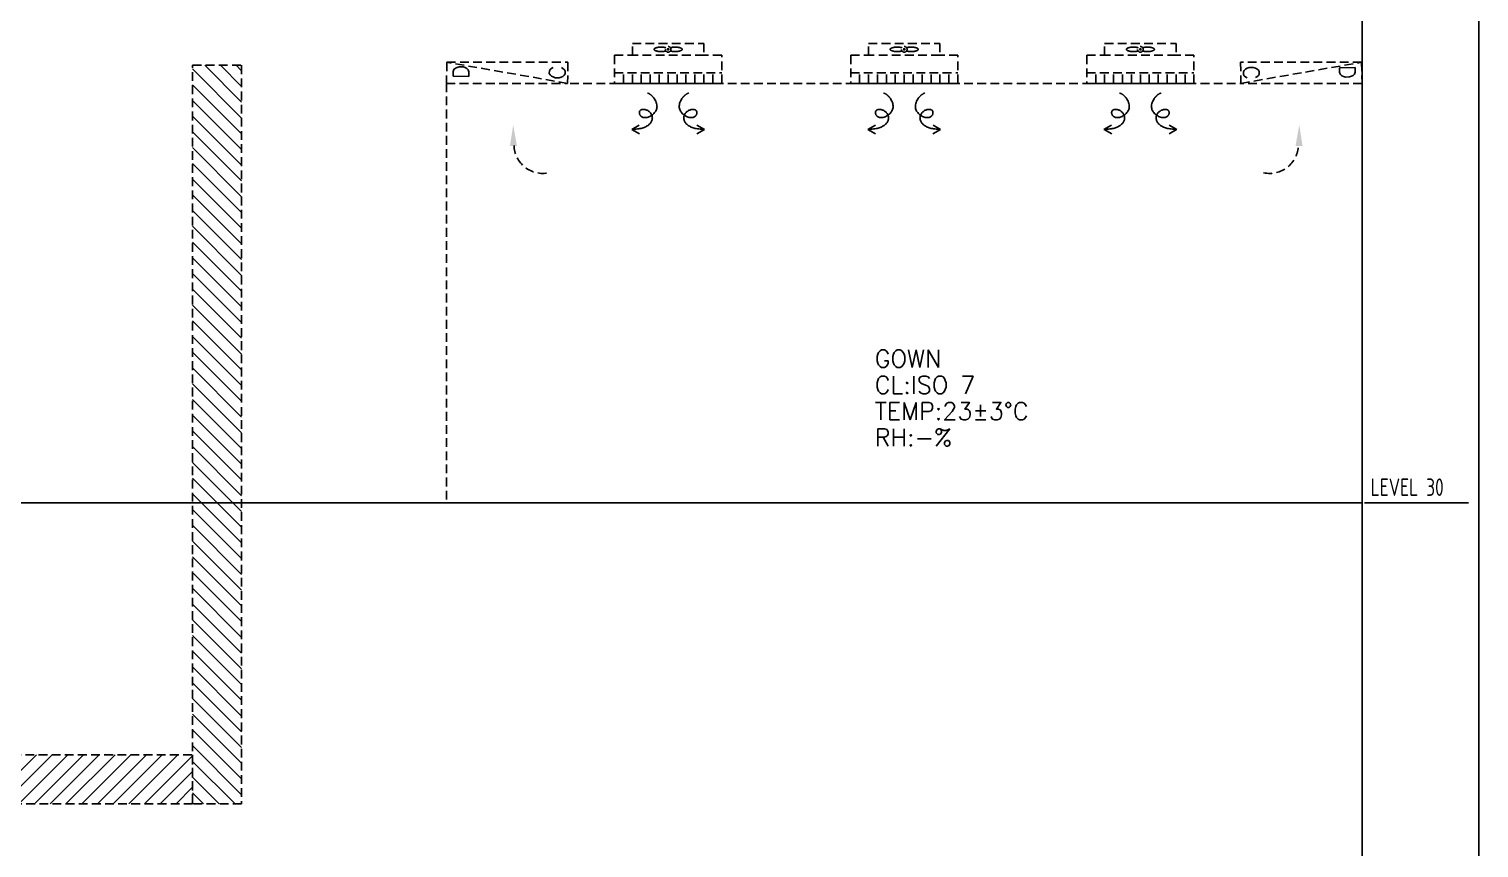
# Model space of a CAD drawing. Extents: x 41366 to 43339, y 84937 to 85507.
# Drawn here: x 41869.4 to 42076.3, y 85160.1 to 85277 of the extents above; entities that cross this region are included whole.
import ezdxf
from ezdxf.enums import TextEntityAlignment as Align

# ---------------------------------------------------------------- set-up
doc = ezdxf.new("R2010")
doc.units = 0
doc.header["$LTSCALE"] = 10
doc.linetypes.add('HIDDEN2', pattern=[0.1875, 0.125, -0.0625])
for name, color, linetype in [('A-DETL-01', 1, 'Continuous'), ('M-CEQPM-MAU', 22, 'Continuous'), ('M-CEQPM-TEXT', 3, 'Continuous'), ('M-CMDUCT-LINE', 15, 'Continuous'), ('M-CMDUCT-TEXT', 3, 'Continuous'), ('M-HVAC-CMDUCT', 150, 'Continuous')]:
    doc.layers.add(name, color=color, linetype=linetype)
doc.styles.add('AA-TXT', font='isocp.shx', dxfattribs={"bigfont": 'chineset.shx'})
doc.styles.add('STDTEXT', font='simplex.shx', dxfattribs={"bigfont": 'china.shx'})

msp = doc.modelspace()

# ---------------------------------------------------------------- hatches: boundary and pattern name
at = {"layer": 'M-CMDUCT-LINE', "linetype": 'HIDDEN2'}
h = msp.add_hatch(dxfattribs=at)
h.set_pattern_fill('ANSI31', color=252, scale=0.5, angle=90, style=0)
h.set_pattern_definition([(135, (42072.1722, 85998.8096), (-1.122532, -1.122532), [])])
h.paths.add_polyline_path([(41892.72, 85166.424), (41892.72, 85271.777), (41899.72, 85271.777), (41899.72, 85166.424)])
h = msp.add_hatch(dxfattribs=at)
h.set_pattern_fill('ANSI31', color=252, scale=0.5, style=0)
h.set_pattern_definition([(45, (42557.557, 84993.972), (-1.122532, 1.122532), [])])
h.paths.add_polyline_path([(41703.855, 85173.424), (41892.72, 85173.424), (41892.72, 85166.424), (41703.855, 85166.424)])

# ---------------------------------------------------------------- linework, layer by layer
at = {"layer": 'A-DETL-01', "linetype": 'Continuous'}
for p, q in [((42059.646, 85289.407), (42059.646, 84972.344)), ((42059.646, 85209.375), (41859.106, 85209.375))]:
    msp.add_line(p, q, dxfattribs=at)
at = {"layer": 'DEFPOINTS', "color": 1}
msp.add_lwpolyline([(41365.567, 85507.146), (42076.347, 85507.146), (42076.347, 84936.686), (41365.567, 84936.686)], close=True, dxfattribs=at)
at = {"layer": 'M-CEQPM-MAU', "color": 252, "linetype": 'HIDDEN2'}
for p, q in [((41955.496, 85273.205), (41955.496, 85274.905)), ((41955.496, 85274.905), (41965.696, 85274.905)), ((41965.696, 85274.905), (41965.696, 85273.205)), ((41989.204, 85273.205), (41989.204, 85274.905)), ((41989.204, 85274.905), (41999.404, 85274.905)), ((41999.404, 85274.905), (41999.404, 85273.205)), ((42022.911, 85273.205), (42022.911, 85274.905)), ((42022.911, 85274.905), (42033.111, 85274.905)), ((42033.111, 85274.905), (42033.111, 85273.205)), ((41929.014, 85272.204), (41946.292, 85272.204)), ((41946.292, 85272.204), (41946.239, 85269.205)), ((41952.946, 85273.205), (41955.496, 85273.205)), ((41952.946, 85273.205), (41952.946, 85269.205)), ((41965.696, 85273.205), (41955.496, 85273.205)), ((41968.246, 85273.205), (41965.696, 85273.205)), ((41968.246, 85269.205), (41968.246, 85273.205)), ((41986.654, 85273.205), (41989.204, 85273.205)), ((41986.654, 85273.205), (41986.654, 85269.205)), ((41999.404, 85273.205), (41989.204, 85273.205)), ((42001.954, 85273.205), (41999.404, 85273.205)), ((42001.954, 85269.205), (42001.954, 85273.205)), ((42020.361, 85273.205), (42022.911, 85273.205)), ((42020.361, 85273.205), (42020.361, 85269.205)), ((42033.111, 85273.205), (42022.911, 85273.205)), ((42035.661, 85273.205), (42033.111, 85273.205)), ((42035.661, 85269.205), (42035.661, 85273.205)), ((42042.316, 85272.204), (42042.368, 85269.205)), ((42059.594, 85272.204), (42042.316, 85272.204)), ((41952.946, 85270.705), (41968.246, 85270.705)), ((41954.221, 85269.205), (41954.221, 85270.705)), ((41955.496, 85269.205), (41955.496, 85270.705)), ((41956.771, 85269.205), (41956.771, 85270.705)), ((41958.046, 85269.205), (41958.046, 85270.705)), ((41959.321, 85269.205), (41959.321, 85270.705)), ((41960.596, 85269.205), (41960.596, 85270.705)), ((41961.871, 85269.205), (41961.871, 85270.705)), ((41963.146, 85269.205), (41963.146, 85270.705)), ((41964.421, 85269.205), (41964.421, 85270.705)), ((41965.696, 85269.205), (41965.696, 85270.705)), ((41966.971, 85269.205), (41966.971, 85270.705)), ((41986.654, 85270.705), (42001.954, 85270.705)), ((41987.929, 85269.205), (41987.929, 85270.705)), ((41989.204, 85269.205), (41989.204, 85270.705)), ((41990.479, 85269.205), (41990.479, 85270.705)), ((41991.754, 85269.205), (41991.754, 85270.705)), ((41993.029, 85269.205), (41993.029, 85270.705)), ((41994.304, 85269.205), (41994.304, 85270.705)), ((41995.579, 85269.205), (41995.579, 85270.705)), ((41996.854, 85269.205), (41996.854, 85270.705)), ((41998.129, 85269.205), (41998.129, 85270.705)), ((41999.404, 85269.205), (41999.404, 85270.705)), ((42000.679, 85269.205), (42000.679, 85270.705)), ((42020.361, 85270.705), (42035.661, 85270.705)), ((42021.636, 85269.205), (42021.636, 85270.705)), ((42022.911, 85269.205), (42022.911, 85270.705)), ((42024.186, 85269.205), (42024.186, 85270.705)), ((42025.461, 85269.205), (42025.461, 85270.705)), ((42026.736, 85269.205), (42026.736, 85270.705)), ((42028.011, 85269.205), (42028.011, 85270.705)), ((42029.286, 85269.205), (42029.286, 85270.705)), ((42030.561, 85269.205), (42030.561, 85270.705)), ((42031.836, 85269.205), (42031.836, 85270.705)), ((42033.111, 85269.205), (42033.111, 85270.705)), ((42034.386, 85269.205), (42034.386, 85270.705)), ((41928.961, 85269.205), (41928.961, 85209.375)), ((41946.604, 85269.205), (42042.669, 85269.205)), ((41952.946, 85269.205), (41968.246, 85269.205)), ((41986.654, 85269.205), (42001.954, 85269.205)), ((42020.361, 85269.205), (42035.661, 85269.205))]:
    msp.add_line(p, q, dxfattribs=at)
for points in [[(41960.271, 85274.287, 0.0396595), (41960.004, 85274.344, 0.0326137), (41959.594, 85274.371, 0.0326137), (41959.185, 85274.344, 0.0440874), (41958.889, 85274.278, 0.0867213), (41958.644, 85274.151, 0.233651), (41958.596, 85274.055, 0.233651), (41958.644, 85273.959, 0.0867213), (41958.889, 85273.831, 0.0440874), (41959.185, 85273.765, 0.0326137), (41959.594, 85273.739, 0.0326137), (41960.004, 85273.765, 0.0396595), (41960.271, 85273.822)], [(41960.922, 85274.287, -0.0396595), (41961.189, 85274.344, -0.0326137), (41961.598, 85274.371, -0.0326137), (41962.008, 85274.344, -0.0440874), (41962.304, 85274.278, -0.0867213), (41962.549, 85274.151, -0.233651), (41962.596, 85274.055, -0.233651), (41962.549, 85273.959, -0.0867213), (41962.304, 85273.831, -0.0440874), (41962.008, 85273.765, -0.0326137), (41961.598, 85273.739, -0.0326137), (41961.189, 85273.765, -0.0396595), (41960.922, 85273.822)], [(41993.978, 85274.287, 0.0396595), (41993.711, 85274.344, 0.0326137), (41993.302, 85274.371, 0.0326137), (41992.893, 85274.344, 0.0440874), (41992.596, 85274.278, 0.0867213), (41992.351, 85274.151, 0.233651), (41992.304, 85274.055, 0.233651), (41992.351, 85273.959, 0.0867213), (41992.596, 85273.831, 0.0440874), (41992.893, 85273.765, 0.0326137), (41993.302, 85273.739, 0.0326137), (41993.711, 85273.765, 0.0396595), (41993.978, 85273.822)], [(41994.629, 85274.287, -0.0396595), (41994.897, 85274.344, -0.0326137), (41995.306, 85274.371, -0.0326137), (41995.715, 85274.344, -0.0440874), (41996.012, 85274.278, -0.0867213), (41996.256, 85274.151, -0.233651), (41996.304, 85274.055, -0.233651), (41996.256, 85273.959, -0.0867213), (41996.012, 85273.831, -0.0440874), (41995.715, 85273.765, -0.0326137), (41995.306, 85273.739, -0.0326137), (41994.897, 85273.765, -0.0396595), (41994.629, 85273.822)], [(42027.686, 85274.287, 0.0396595), (42027.419, 85274.344, 0.0326137), (42027.009, 85274.371, 0.0326137), (42026.6, 85274.344, 0.0440874), (42026.304, 85274.278, 0.0867213), (42026.059, 85274.151, 0.233651), (42026.011, 85274.055, 0.233651), (42026.059, 85273.959, 0.0867213), (42026.304, 85273.831, 0.0440874), (42026.6, 85273.765, 0.0326137), (42027.009, 85273.739, 0.0326137), (42027.419, 85273.765, 0.0396595), (42027.686, 85273.822)], [(42028.337, 85274.287, -0.0396595), (42028.604, 85274.344, -0.0326137), (42029.013, 85274.371, -0.0326137), (42029.423, 85274.344, -0.0440874), (42029.719, 85274.278, -0.0867213), (42029.964, 85274.151, -0.233651), (42030.011, 85274.055, -0.233651), (42029.964, 85273.959, -0.0867213), (42029.719, 85273.831, -0.0440874), (42029.423, 85273.765, -0.0326137), (42029.013, 85273.739, -0.0326137), (42028.604, 85273.765, -0.0396595), (42028.337, 85273.822)]]:
    msp.add_lwpolyline(points, format="xyb", dxfattribs=at)
at = {"layer": 'M-CEQPM-MAU', "color": 252, "linetype": 'HIDDEN2', "const_width": 0.2}
for points in [[(41960.696, 85274.055, -1), (41960.496, 85274.055, -1)], [(41994.404, 85274.055, -1), (41994.204, 85274.055, -1)], [(42028.111, 85274.055, -1), (42027.911, 85274.055, -1)]]:
    msp.add_lwpolyline(points, format="xyb", close=True, dxfattribs=at)
at = {"layer": 'M-CEQPM-MAU', "color": 252, "linetype": 'HIDDEN2'}
for points in [[(41928.961, 85269.205), (41946.239, 85269.205), (41929.014, 85272.204)], [(42059.646, 85269.205), (42042.368, 85269.205), (42059.594, 85272.204)]]:
    msp.add_lwpolyline(points, close=True, dxfattribs=at)
for centre in [(41960.596, 85274.055), (41994.304, 85274.055), (42028.011, 85274.055)]:
    msp.add_circle(centre, 0.4, dxfattribs=at)
at = {"layer": 'M-CEQPM-TEXT'}
msp.add_line((42074.865, 85209.375), (42060.024, 85209.375), dxfattribs=at)
at = {"layer": 'M-HVAC-CMDUCT', "color": 252, "linetype": 'HIDDEN2'}
for points in [[(41892.72, 85166.424), (41892.72, 85271.777), (41899.72, 85271.777), (41899.72, 85166.424)], [(41703.855, 85173.424), (41892.72, 85173.424), (41892.72, 85166.424), (41703.855, 85166.424)]]:
    msp.add_lwpolyline(points, close=True, dxfattribs=at)
for points in [[(41957.631, 85267.832, -0.140241), (41958.31, 85267.381, -0.0382317), (41958.549, 85267.125), (41958.617, 85267.027), (41958.736, 85266.824), (41958.834, 85266.64), (41958.904, 85266.468), (41958.953, 85266.306), (41958.986, 85266.153), (41959.004, 85266.007), (41959.009, 85265.868), (41958.999, 85265.735), (41958.976, 85265.608), (41958.939, 85265.485), (41958.889, 85265.365), (41958.827, 85265.248), (41958.752, 85265.133), (41958.666, 85265.021), (41958.57, 85264.913), (41958.465, 85264.811), (41958.353, 85264.715), (41958.235, 85264.628), (41958.112, 85264.55), (41957.985, 85264.483), (41957.856, 85264.427), (41957.727, 85264.383), (41957.598, 85264.35), (41957.472, 85264.329), (41957.351, 85264.318), (41957.235, 85264.319), (41957.128, 85264.329), (41957.03, 85264.35), (41956.943, 85264.381), (41956.866, 85264.421), (41956.793, 85264.465, -0.2820106), (41956.495, 85265.045, -0.2221525), (41956.63, 85265.362, -0.123311), (41956.892, 85265.474), (41956.989, 85265.482), (41957.092, 85265.485), (41957.197, 85265.479), (41957.302, 85265.462), (41957.405, 85265.436), (41957.505, 85265.401), (41957.602, 85265.358), (41957.695, 85265.307), (41957.784, 85265.25), (41957.867, 85265.188), (41957.945, 85265.121), (41958.017, 85265.052), (41958.082, 85264.979), (41958.141, 85264.905), (41958.193, 85264.827), (41958.238, 85264.748), (41958.275, 85264.665), (41958.304, 85264.58), (41958.326, 85264.492), (41958.34, 85264.401), (41958.345, 85264.307), (41958.342, 85264.211), (41958.33, 85264.114), (41958.309, 85264.015), (41958.28, 85263.917), (41958.242, 85263.82), (41958.194, 85263.724), (41958.137, 85263.63), (41958.071, 85263.539), (41957.996, 85263.451), (41957.912, 85263.367), (41957.822, 85263.287), (41957.724, 85263.211), (41957.62, 85263.139), (41957.511, 85263.072), (41957.397, 85263.01), (41957.278, 85262.954), (41957.155, 85262.902), (41957.024, 85262.856), (41956.885, 85262.814), (41956.737, 85262.777), (41956.578, 85262.744), (41956.408, 85262.716), (41956.224, 85262.691), (41956.026, 85262.671), (41955.82, 85262.653), (41955.609, 85262.638), (41955.399, 85262.625)], [(41963.556, 85267.832, 0.140241), (41962.878, 85267.381, 0.0382317), (41962.639, 85267.125), (41962.571, 85267.027), (41962.452, 85266.824), (41962.354, 85266.64), (41962.283, 85266.468), (41962.235, 85266.306), (41962.202, 85266.153), (41962.183, 85266.007), (41962.179, 85265.868), (41962.189, 85265.735), (41962.212, 85265.608), (41962.249, 85265.485), (41962.299, 85265.365), (41962.361, 85265.248), (41962.436, 85265.133), (41962.522, 85265.021), (41962.618, 85264.913), (41962.722, 85264.811), (41962.834, 85264.715), (41962.953, 85264.628), (41963.076, 85264.55), (41963.202, 85264.483), (41963.331, 85264.427), (41963.461, 85264.383), (41963.59, 85264.35), (41963.715, 85264.329), (41963.837, 85264.318), (41963.952, 85264.319), (41964.06, 85264.329), (41964.157, 85264.35), (41964.245, 85264.381), (41964.321, 85264.421), (41964.395, 85264.465, 0.2820106), (41964.693, 85265.045, 0.2221525), (41964.558, 85265.362, 0.123311), (41964.296, 85265.474), (41964.199, 85265.482), (41964.096, 85265.485), (41963.991, 85265.479), (41963.885, 85265.462), (41963.782, 85265.436), (41963.682, 85265.401), (41963.585, 85265.358), (41963.493, 85265.307), (41963.404, 85265.25), (41963.321, 85265.188), (41963.243, 85265.121), (41963.171, 85265.052), (41963.105, 85264.979), (41963.046, 85264.905), (41962.995, 85264.827), (41962.95, 85264.748), (41962.913, 85264.665), (41962.883, 85264.58), (41962.862, 85264.492), (41962.848, 85264.401), (41962.843, 85264.307), (41962.846, 85264.211), (41962.858, 85264.114), (41962.878, 85264.015), (41962.908, 85263.917), (41962.946, 85263.82), (41962.994, 85263.724), (41963.051, 85263.63), (41963.117, 85263.539), (41963.192, 85263.451), (41963.275, 85263.367), (41963.366, 85263.287), (41963.464, 85263.211), (41963.567, 85263.139), (41963.677, 85263.072), (41963.791, 85263.01), (41963.909, 85262.954), (41964.033, 85262.902), (41964.164, 85262.856), (41964.303, 85262.814), (41964.451, 85262.777), (41964.609, 85262.744), (41964.78, 85262.716), (41964.964, 85262.691), (41965.161, 85262.671), (41965.368, 85262.653), (41965.579, 85262.638), (41965.789, 85262.625)], [(41991.339, 85267.832, -0.140241), (41992.017, 85267.381, -0.0382317), (41992.256, 85267.125), (41992.324, 85267.027), (41992.443, 85266.824), (41992.541, 85266.64), (41992.612, 85266.468), (41992.661, 85266.306), (41992.694, 85266.153), (41992.712, 85266.007), (41992.716, 85265.868), (41992.706, 85265.735), (41992.683, 85265.608), (41992.646, 85265.485), (41992.597, 85265.365), (41992.534, 85265.248), (41992.459, 85265.133), (41992.373, 85265.021), (41992.277, 85264.913), (41992.173, 85264.811), (41992.061, 85264.715), (41991.943, 85264.628), (41991.819, 85264.55), (41991.693, 85264.483), (41991.564, 85264.427), (41991.434, 85264.383), (41991.306, 85264.35), (41991.18, 85264.329), (41991.058, 85264.318), (41990.943, 85264.319), (41990.835, 85264.329), (41990.738, 85264.35), (41990.651, 85264.381), (41990.574, 85264.421), (41990.5, 85264.465, -0.2820106), (41990.203, 85265.045, -0.2221525), (41990.337, 85265.362, -0.123311), (41990.599, 85265.474), (41990.696, 85265.482), (41990.799, 85265.485), (41990.904, 85265.479), (41991.01, 85265.462), (41991.113, 85265.436), (41991.213, 85265.401), (41991.31, 85265.358), (41991.403, 85265.307), (41991.491, 85265.25), (41991.574, 85265.188), (41991.652, 85265.121), (41991.724, 85265.052), (41991.79, 85264.979), (41991.849, 85264.905), (41991.9, 85264.827), (41991.945, 85264.748), (41991.982, 85264.665), (41992.012, 85264.58), (41992.033, 85264.492), (41992.047, 85264.401), (41992.052, 85264.307), (41992.049, 85264.211), (41992.037, 85264.114), (41992.017, 85264.015), (41991.988, 85263.917), (41991.949, 85263.82), (41991.902, 85263.724), (41991.845, 85263.63), (41991.778, 85263.539), (41991.703, 85263.451), (41991.62, 85263.367), (41991.529, 85263.287), (41991.432, 85263.211), (41991.328, 85263.139), (41991.219, 85263.072), (41991.105, 85263.01), (41990.986, 85262.954), (41990.862, 85262.902), (41990.731, 85262.856), (41990.593, 85262.814), (41990.444, 85262.777), (41990.286, 85262.744), (41990.115, 85262.716), (41989.931, 85262.691), (41989.734, 85262.671), (41989.527, 85262.653), (41989.316, 85262.638), (41989.106, 85262.625)], [(41997.264, 85267.832, 0.140241), (41996.585, 85267.381, 0.0382317), (41996.346, 85267.125), (41996.278, 85267.027), (41996.159, 85266.824), (41996.061, 85266.64), (41995.991, 85266.468), (41995.942, 85266.306), (41995.909, 85266.153), (41995.891, 85266.007), (41995.886, 85265.868), (41995.896, 85265.735), (41995.92, 85265.608), (41995.956, 85265.485), (41996.006, 85265.365), (41996.069, 85265.248), (41996.143, 85265.133), (41996.229, 85265.021), (41996.325, 85264.913), (41996.43, 85264.811), (41996.542, 85264.715), (41996.66, 85264.628), (41996.783, 85264.55), (41996.91, 85264.483), (41997.039, 85264.427), (41997.168, 85264.383), (41997.297, 85264.35), (41997.423, 85264.329), (41997.544, 85264.318), (41997.66, 85264.319), (41997.767, 85264.329), (41997.865, 85264.35), (41997.952, 85264.381), (41998.029, 85264.421), (41998.102, 85264.465, 0.2820106), (41998.4, 85265.045, 0.2221525), (41998.266, 85265.362, 0.123311), (41998.004, 85265.474), (41997.906, 85265.482), (41997.803, 85265.485), (41997.698, 85265.479), (41997.593, 85265.462), (41997.49, 85265.436), (41997.39, 85265.401), (41997.293, 85265.358), (41997.2, 85265.307), (41997.112, 85265.25), (41997.028, 85265.188), (41996.95, 85265.121), (41996.878, 85265.052), (41996.813, 85264.979), (41996.754, 85264.905), (41996.702, 85264.827), (41996.658, 85264.748), (41996.62, 85264.665), (41996.591, 85264.58), (41996.569, 85264.492), (41996.556, 85264.401), (41996.55, 85264.307), (41996.553, 85264.211), (41996.565, 85264.114), (41996.586, 85264.015), (41996.615, 85263.917), (41996.653, 85263.82), (41996.701, 85263.724), (41996.758, 85263.63), (41996.824, 85263.539), (41996.899, 85263.451), (41996.983, 85263.367), (41997.073, 85263.287), (41997.171, 85263.211), (41997.275, 85263.139), (41997.384, 85263.072), (41997.498, 85263.01), (41997.617, 85262.954), (41997.741, 85262.902), (41997.871, 85262.856), (41998.01, 85262.814), (41998.158, 85262.777), (41998.317, 85262.744), (41998.488, 85262.716), (41998.671, 85262.691), (41998.869, 85262.671), (41999.076, 85262.653), (41999.287, 85262.638), (41999.497, 85262.625)], [(42025.046, 85267.832, -0.140241), (42025.725, 85267.381, -0.0382317), (42025.964, 85267.125), (42026.032, 85267.027), (42026.151, 85266.824), (42026.249, 85266.64), (42026.319, 85266.468), (42026.368, 85266.306), (42026.401, 85266.153), (42026.419, 85266.007), (42026.424, 85265.868), (42026.414, 85265.735), (42026.391, 85265.608), (42026.354, 85265.485), (42026.304, 85265.365), (42026.242, 85265.248), (42026.167, 85265.133), (42026.081, 85265.021), (42025.985, 85264.913), (42025.88, 85264.811), (42025.768, 85264.715), (42025.65, 85264.628), (42025.527, 85264.55), (42025.4, 85264.483), (42025.271, 85264.427), (42025.142, 85264.383), (42025.013, 85264.35), (42024.887, 85264.329), (42024.766, 85264.318), (42024.65, 85264.319), (42024.543, 85264.329), (42024.445, 85264.35), (42024.358, 85264.381), (42024.281, 85264.421), (42024.208, 85264.465, -0.2820106), (42023.91, 85265.045, -0.2221525), (42024.045, 85265.362, -0.123311), (42024.307, 85265.474), (42024.404, 85265.482), (42024.507, 85265.485), (42024.612, 85265.479), (42024.717, 85265.462), (42024.82, 85265.436), (42024.92, 85265.401), (42025.017, 85265.358), (42025.11, 85265.307), (42025.199, 85265.25), (42025.282, 85265.188), (42025.36, 85265.121), (42025.432, 85265.052), (42025.497, 85264.979), (42025.556, 85264.905), (42025.608, 85264.827), (42025.653, 85264.748), (42025.69, 85264.665), (42025.719, 85264.58), (42025.741, 85264.492), (42025.755, 85264.401), (42025.76, 85264.307), (42025.757, 85264.211), (42025.745, 85264.114), (42025.724, 85264.015), (42025.695, 85263.917), (42025.657, 85263.82), (42025.609, 85263.724), (42025.552, 85263.63), (42025.486, 85263.539), (42025.411, 85263.451), (42025.327, 85263.367), (42025.237, 85263.287), (42025.139, 85263.211), (42025.035, 85263.139), (42024.926, 85263.072), (42024.812, 85263.01), (42024.693, 85262.954), (42024.57, 85262.902), (42024.439, 85262.856), (42024.3, 85262.814), (42024.152, 85262.777), (42023.993, 85262.744), (42023.823, 85262.716), (42023.639, 85262.691), (42023.441, 85262.671), (42023.235, 85262.653), (42023.024, 85262.638), (42022.814, 85262.625)], [(42030.971, 85267.832, 0.140241), (42030.293, 85267.381, 0.0382317), (42030.054, 85267.125), (42029.986, 85267.027), (42029.867, 85266.824), (42029.769, 85266.64), (42029.698, 85266.468), (42029.65, 85266.306), (42029.617, 85266.153), (42029.598, 85266.007), (42029.594, 85265.868), (42029.604, 85265.735), (42029.627, 85265.608), (42029.664, 85265.485), (42029.714, 85265.365), (42029.776, 85265.248), (42029.851, 85265.133), (42029.937, 85265.021), (42030.033, 85264.913), (42030.137, 85264.811), (42030.249, 85264.715), (42030.368, 85264.628), (42030.491, 85264.55), (42030.617, 85264.483), (42030.746, 85264.427), (42030.876, 85264.383), (42031.005, 85264.35), (42031.13, 85264.329), (42031.252, 85264.318), (42031.367, 85264.319), (42031.475, 85264.329), (42031.572, 85264.35), (42031.659, 85264.381), (42031.736, 85264.421), (42031.81, 85264.465, 0.2820106), (42032.108, 85265.045, 0.2221525), (42031.973, 85265.362, 0.123311), (42031.711, 85265.474), (42031.614, 85265.482), (42031.511, 85265.485), (42031.406, 85265.479), (42031.3, 85265.462), (42031.197, 85265.436), (42031.097, 85265.401), (42031, 85265.358), (42030.907, 85265.307), (42030.819, 85265.25), (42030.736, 85265.188), (42030.658, 85265.121), (42030.586, 85265.052), (42030.52, 85264.979), (42030.461, 85264.905), (42030.41, 85264.827), (42030.365, 85264.748), (42030.328, 85264.665), (42030.298, 85264.58), (42030.277, 85264.492), (42030.263, 85264.401), (42030.258, 85264.307), (42030.261, 85264.211), (42030.273, 85264.114), (42030.293, 85264.015), (42030.323, 85263.917), (42030.361, 85263.82), (42030.409, 85263.724), (42030.466, 85263.63), (42030.532, 85263.539), (42030.607, 85263.451), (42030.69, 85263.367), (42030.781, 85263.287), (42030.879, 85263.211), (42030.982, 85263.139), (42031.092, 85263.072), (42031.206, 85263.01), (42031.324, 85262.954), (42031.448, 85262.902), (42031.579, 85262.856), (42031.718, 85262.814), (42031.866, 85262.777), (42032.024, 85262.744), (42032.195, 85262.716), (42032.379, 85262.691), (42032.576, 85262.671), (42032.783, 85262.653), (42032.994, 85262.638), (42033.204, 85262.625)]]:
    msp.add_lwpolyline(points, format="xyb", dxfattribs=at)
for points in [[(41956.503, 85261.987), (41955.399, 85262.625), (41956.503, 85263.262)], [(41964.685, 85261.987), (41965.789, 85262.625), (41964.685, 85263.262)], [(41990.21, 85261.987), (41989.106, 85262.625), (41990.21, 85263.262)], [(41998.392, 85261.987), (41999.497, 85262.625), (41998.392, 85263.262)], [(42023.918, 85261.987), (42022.814, 85262.625), (42023.918, 85263.262)], [(42032.1, 85261.987), (42033.204, 85262.625), (42032.1, 85263.262)]]:
    msp.add_lwpolyline(points, dxfattribs=at)
for centre, start, end in [((41942.702, 85260.458), 181.44112, 282.2321), ((42046.471, 85260.458), 257.7679, 358.55888)]:
    msp.add_arc(centre, 4.101, start, end, dxfattribs=at)
for points in [[(41938.481, 85263.281), (41939.014, 85260.26), (41938.013, 85260.243)], [(42050.693, 85263.281), (42050.159, 85260.26), (42051.16, 85260.243)]]:
    msp.add_solid(points, dxfattribs=at)

# ---------------------------------------------------------------- texts
at = {"layer": 'M-CEQPM-MAU', "color": 252, "linetype": 'HIDDEN2', "style": 'STDTEXT'}
for s, rotation, p in [('D', 89, (41931.041, 85270.828)), ('C', 89, (41944.766, 85270.731)), ('C', 271, (42043.842, 85270.731)), ('D', 271, (42057.567, 85270.828))]:
    msp.add_text(s, height=2.25, rotation=rotation, dxfattribs=at).set_placement(p, align=Align.MIDDLE)
at = {"layer": 'M-CEQPM-TEXT', "style": 'AA-TXT', "width": 0.8}
msp.add_text('LEVEL 30', height=2.5, dxfattribs=at).set_placement((42060.886, 85210.342))
at = {"layer": 'M-CMDUCT-TEXT', "color": 252, "linetype": 'HIDDEN2', "style": 'STDTEXT'}
for s, p in [('GOWN', (41990.096, 85229.93)), ('CL:ISO 7', (41990.096, 85226.18)), ('TEMP:23%%P3%%DC', (41990.096, 85222.43)), ('RH:-%%%', (41990.096, 85218.68))]:
    msp.add_text(s, height=2.5, dxfattribs=at).set_placement(p, align=Align.MIDDLE_LEFT)

doc.saveas('drawing.dxf')
